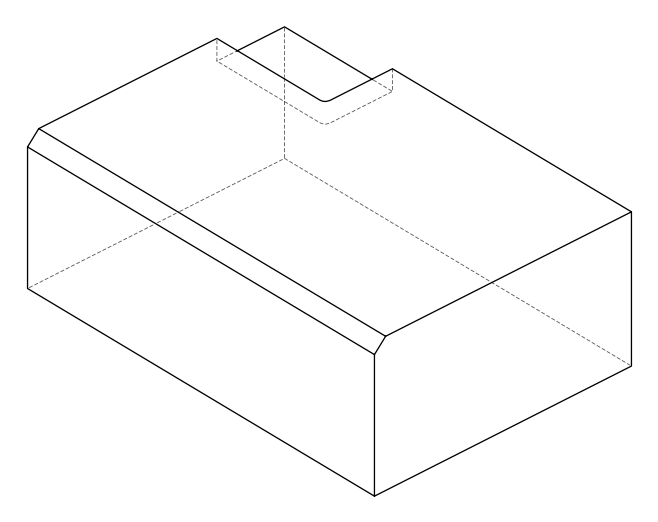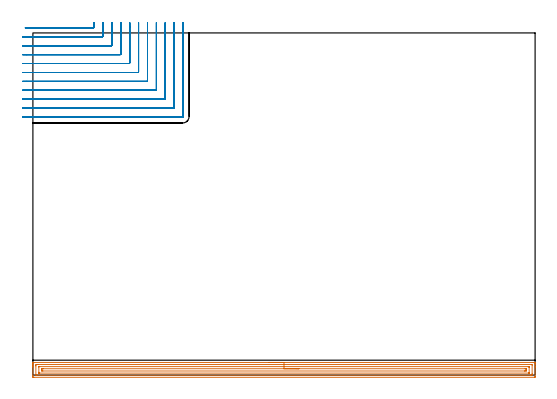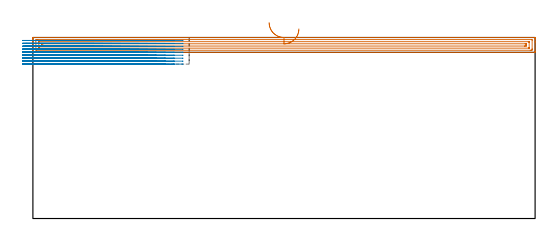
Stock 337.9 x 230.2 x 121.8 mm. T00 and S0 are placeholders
(PLAN: 2 operations, 1 tool changes, 35.5 min)
(1 AREA_MILL | FG_CHAMFER_SURFACE | UGT0205_001 | 11.03 min | 16900 mm3)
(2 MILL_CORNER_NOTCH_RECTANGULAR | CORNER_NOTCH_RECTANGULAR | UGT0201_007 | Follow Part, ap 2, ae 75% | 24.47 min | 113938 mm3)
(TOOL UGT0205_001 | Chamfer Mill 20 x 3 x 45 deg. | D20 FL50 Z2)
(TOOL UGT0201_007 | End Mill 8 mm | D8 FL19 Z4)
(OP 1 AREA_MILL)
G17 G21 G94 G90
T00 M6
G54
G17 G0 G90 X158.95 Y8.5 S1061 M3
G43 Z131.8 H0
G94 G1 X158.988 Z130.928 F250.
X159.102 Z130.063
X159.291 Z129.212
X159.553 Z128.38
X159.887 Z127.574
X160.29 Z126.8
X160.758 Z126.064
X161.29 Z125.372
X161.879 Z124.729
X162.522 Z124.14
X163.214 Z123.608
X163.95 Z123.14
X164.724 Z122.737
X165.53 Z122.403
X166.362 Z122.141
X167.214 Z121.952
X168.078 Z121.838
X168.95 Z121.8
X337.733
X337.89 Y8.497 Z121.788
X337.893 Y8.46 Z121.752
X337.9 Y8.084 Z121.384
Y7.721 Z121.02
Y7.056 Z120.351
Y5.834 Z119.131
Y5.278 Z118.572
Y-0.944 Z112.353
X337.898 Y-1.225 Z112.072
X337.89 Y-1.492 Z111.806
X337.622 Y-1.499 Z111.799
X0.614 Y-1.5 Z111.8
X0.061 Y-1.494 Z111.804
X0.008 Y-1.492 Z111.806
X0.004 Y-0.944 Z112.353
X0. Y-0.334 Z112.964
Y5.278 Z118.572
Y5.834 Z119.131
Y6.167 Z119.463
Y6.723 Z120.019
Y7.056 Z120.351
Y7.721 Z121.02
Y8.085 Z121.384
X0.007 Y8.46 Z121.752
X0.01 Y8.497 Z121.788
X0.167 Y8.5 Z121.8
X168.95
Y7.086 Z120.386
X335.47 Y7.085 Z120.385
X335.5 Y7.084 Z120.384
X335.89 Y7.056 Z120.356
X335.899 Y6.659 Z119.959
X335.9 Y0.833 Z114.133
X335.899 Y0.437 Z113.737
X335.89 Y-0.056 Z113.244
X335.529 Y-0.084 Z113.216
X335.5 Y-0.085 Z113.215
X334.638 Y-0.086 Z113.214
X2.429 Y-0.085 Z113.215
X2.4 Y-0.084 Z113.216
X2.01 Y-0.056 Z113.244
X2.001 Y0.341 Z113.641
X2. Y6.167 Z119.467
X2.001 Y6.563 Z119.863
X2.01 Y7.056 Z120.356
X2.371 Y7.084 Z120.384
X2.4 Y7.085 Z120.385
X3.262 Y7.086 Z120.386
X168.95
Y5.671 Z118.971
X333.319
X333.714 Y5.669 Z118.969
X333.845 Y5.667 Z118.967
X333.885 Y5.665 Z118.965
X333.89 Y5.585 Z118.885
X333.896 Y5.462 Z118.762
X333.899 Y5.278 Z118.578
X333.9 Y5.093 Z118.393
X333.899 Y1.538 Z114.838
X333.893 Y1.353 Z114.653
X333.89 Y1.334 Z114.634
X333.885 Y1.332 Z114.632
X333.863 Y1.33 Z114.63
X333.813 Y1.329 Z114.629
X333.714 Y1.328 Z114.628
X4.581 Y1.329 Z114.629
X4.186 Y1.331 Z114.631
X4.055 Y1.333 Z114.633
X4.015 Y1.335 Z114.635
X4.01 Y1.415 Z114.715
X4.004 Y1.537 Z114.837
X4.001 Y1.722 Z115.022
X4. Y1.907 Z115.207
X4.001 Y5.462 Z118.762
X4.007 Y5.647 Z118.947
X4.01 Y5.666 Z118.966
X4.015 Y5.668 Z118.968
X4.037 Y5.67 Z118.97
X4.087 Y5.671 Z118.971
X4.186
X168.95
Y4.257 Z117.557
X331.168
X331.823 Y4.25 Z117.55
X331.89 Y4.244 Z117.544
X331.895 Y4.147 Z117.447
X331.898 Y3.941 Z117.241
X331.9 Y3.528 Z116.828
X331.898 Y3.07 Z116.37
X331.895 Y2.855 Z116.155
X331.89 Y2.754 Z116.054
X331.79 Y2.749 Z116.049
X331.035 Y2.743 Z116.043
X330.903
X6.732
X6.077 Y2.75 Z116.05
X6.01 Y2.756 Z116.056
X6.005 Y2.853 Z116.153
X6.002 Y3.059 Z116.359
X6. Y3.472 Z116.772
X6.002 Y3.93 Z117.23
X6.005 Y4.145 Z117.445
X6.01 Y4.246 Z117.546
X6.11 Y4.251 Z117.551
X6.865 Y4.257 Z117.557
X6.997
X168.95
X169.822 Z117.595
X170.686 Z117.709
X171.538 Z117.898
X172.37 Z118.16
X173.176 Z118.494
X173.95 Z118.897
X174.686 Z119.366
X175.378 Z119.897
X176.021 Z120.486
X176.61 Z121.129
X177.142 Z121.822
X177.61 Z122.557
X178.013 Z123.331
X178.347 Z124.137
X178.609 Z124.969
X178.798 Z125.821
X178.912 Z126.686
X178.95 Z127.557
G0 Z131.8
M5
M2
(OP 2 MILL_CORNER_NOTCH_RECTANGULAR)
G17 G21 G94 G90
T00 M6
G54
G17 G0 G90 X-5.107 Y233.6 S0 M3
G43 Z131.8 H0
Z119.811
G94 G1 X-2.107 F250.
X40.705 F500.
G3 X41.1 Y233.995 R0.4
G2 X41.1 Y234.2 R60.
G1 Y237.2 F250.
G0 Z131.8
X-7. Y227.6
Z119.811
G1 X-4.
X46.704 F500.
G3 X47.1 Y227.996 R0.4
G1 Y234.2
Y237.2 F250.
G0 Z131.8
X-7. Y221.6
Z119.811
G1 X-4.
X52.704 F500.
G3 X53.1 Y221.996 R0.4
G1 Y234.2
Y237.2 F250.
G0 Z131.8
X-7. Y215.6
Z119.811
G1 X-4.
X58.704 F500.
G3 X59.1 Y215.996 R0.4
G1 Y234.2
Y237.2 F250.
G0 Z131.8
X-7. Y209.6
Z119.811
G1 X-4.
X64.704 F500.
G3 X65.1 Y209.996 R0.4
G1 Y234.2
Y237.2 F250.
G0 Z131.8
X-7. Y203.6
Z119.811
G1 X-4.
X70.704 F500.
G3 X71.1 Y203.996 R0.4
G1 Y234.2
Y237.2 F250.
G0 Z131.8
X-7. Y197.6
Z119.811
G1 X-4.
X76.703 F500.
G3 X77.1 Y197.997 R0.4
G1 Y234.2
Y237.2 F250.
G0 Z131.8
X-7. Y191.6
Z119.811
G1 X-4.
X82.703 F500.
G3 X83.1 Y191.997 R0.4
G1 Y234.2
Y237.2 F250.
G0 Z131.8
X-7. Y185.6
Z119.811
G1 X-4.
X88.703 F500.
G3 X89.1 Y185.997 R0.4
G1 Y234.2
Y237.2 F250.
G0 Z131.8
X-7. Y179.6
Z119.811
G1 X-4.
X94.703 F500.
G3 X95.1 Y179.997 R0.4
G1 Y234.2
Y237.2 F250.
G0 Z131.8
X-7. Y173.6
Z119.811
G1 X-4.
X100.703 F500.
G3 X101.1 Y173.997 R0.4
G1 Y234.2
Y237.2 F250.
G0 Z131.8
X-5.107 Y233.6
Z117.822
G1 X-2.107
X40.705 F500.
G3 X41.1 Y233.995 R0.4
G2 X41.1 Y234.2 R60.
G1 Y237.2 F250.
G0 Z131.8
X-7. Y227.6
Z117.822
G1 X-4.
X46.704 F500.
G3 X47.1 Y227.996 R0.4
G1 Y234.2
Y237.2 F250.
G0 Z131.8
X-7. Y221.6
Z117.822
G1 X-4.
X52.704 F500.
G3 X53.1 Y221.996 R0.4
G1 Y234.2
Y237.2 F250.
G0 Z131.8
X-7. Y215.6
Z117.822
G1 X-4.
X58.704 F500.
G3 X59.1 Y215.996 R0.4
G1 Y234.2
Y237.2 F250.
G0 Z131.8
X-7. Y209.6
Z117.822
G1 X-4.
X64.704 F500.
G3 X65.1 Y209.996 R0.4
G1 Y234.2
Y237.2 F250.
G0 Z131.8
X-7. Y203.6
Z117.822
G1 X-4.
X70.704 F500.
G3 X71.1 Y203.996 R0.4
G1 Y234.2
Y237.2 F250.
G0 Z131.8
X-7. Y197.6
Z117.822
G1 X-4.
X76.703 F500.
G3 X77.1 Y197.997 R0.4
G1 Y234.2
Y237.2 F250.
G0 Z131.8
X-7. Y191.6
Z117.822
G1 X-4.
X82.703 F500.
G3 X83.1 Y191.997 R0.4
G1 Y234.2
Y237.2 F250.
G0 Z131.8
X-7. Y185.6
Z117.822
G1 X-4.
X88.703 F500.
G3 X89.1 Y185.997 R0.4
G1 Y234.2
Y237.2 F250.
G0 Z131.8
X-7. Y179.6
Z117.822
G1 X-4.
X94.703 F500.
G3 X95.1 Y179.997 R0.4
G1 Y234.2
Y237.2 F250.
G0 Z131.8
X-7. Y173.6
Z117.822
G1 X-4.
X100.703 F500.
G3 X101.1 Y173.997 R0.4
G1 Y234.2
Y237.2 F250.
G0 Z131.8
X-5.107 Y233.6
Z115.833
G1 X-2.107
X40.705 F500.
G3 X41.1 Y233.995 R0.4
G2 X41.1 Y234.2 R60.
G1 Y237.2 F250.
G0 Z131.8
X-7. Y227.6
Z115.833
G1 X-4.
X46.704 F500.
G3 X47.1 Y227.996 R0.4
G1 Y234.2
Y237.2 F250.
G0 Z131.8
X-7. Y221.6
Z115.833
G1 X-4.
X52.704 F500.
G3 X53.1 Y221.996 R0.4
G1 Y234.2
Y237.2 F250.
G0 Z131.8
X-7. Y215.6
Z115.833
G1 X-4.
X58.704 F500.
G3 X59.1 Y215.996 R0.4
G1 Y234.2
Y237.2 F250.
G0 Z131.8
X-7. Y209.6
Z115.833
G1 X-4.
X64.704 F500.
G3 X65.1 Y209.996 R0.4
G1 Y234.2
Y237.2 F250.
G0 Z131.8
X-7. Y203.6
Z115.833
G1 X-4.
X70.704 F500.
G3 X71.1 Y203.996 R0.4
G1 Y234.2
Y237.2 F250.
G0 Z131.8
X-7. Y197.6
Z115.833
G1 X-4.
X76.703 F500.
G3 X77.1 Y197.997 R0.4
G1 Y234.2
Y237.2 F250.
G0 Z131.8
X-7. Y191.6
Z115.833
G1 X-4.
X82.703 F500.
G3 X83.1 Y191.997 R0.4
G1 Y234.2
Y237.2 F250.
G0 Z131.8
X-7. Y185.6
Z115.833
G1 X-4.
X88.703 F500.
G3 X89.1 Y185.997 R0.4
G1 Y234.2
Y237.2 F250.
G0 Z131.8
X-7. Y179.6
Z115.833
G1 X-4.
X94.703 F500.
G3 X95.1 Y179.997 R0.4
G1 Y234.2
Y237.2 F250.
G0 Z131.8
X-7. Y173.6
Z115.833
G1 X-4.
X100.703 F500.
G3 X101.1 Y173.997 R0.4
G1 Y234.2
Y237.2 F250.
G0 Z131.8
X-5.107 Y233.6
Z113.844
G1 X-2.107
X40.705 F500.
G3 X41.1 Y233.995 R0.4
G2 X41.1 Y234.2 R60.
G1 Y237.2 F250.
G0 Z131.8
X-7. Y227.6
Z113.844
G1 X-4.
X46.704 F500.
G3 X47.1 Y227.996 R0.4
G1 Y234.2
Y237.2 F250.
G0 Z131.8
X-7. Y221.6
Z113.844
G1 X-4.
X52.704 F500.
G3 X53.1 Y221.996 R0.4
G1 Y234.2
Y237.2 F250.
G0 Z131.8
X-7. Y215.6
Z113.844
G1 X-4.
X58.704 F500.
G3 X59.1 Y215.996 R0.4
G1 Y234.2
Y237.2 F250.
G0 Z131.8
X-7. Y209.6
Z113.844
G1 X-4.
X64.704 F500.
G3 X65.1 Y209.996 R0.4
G1 Y234.2
Y237.2 F250.
G0 Z131.8
X-7. Y203.6
Z113.844
G1 X-4.
X70.704 F500.
G3 X71.1 Y203.996 R0.4
G1 Y234.2
Y237.2 F250.
G0 Z131.8
X-7. Y197.6
Z113.844
G1 X-4.
X76.703 F500.
G3 X77.1 Y197.997 R0.4
G1 Y234.2
Y237.2 F250.
G0 Z131.8
X-7. Y191.6
Z113.844
G1 X-4.
X82.703 F500.
G3 X83.1 Y191.997 R0.4
G1 Y234.2
Y237.2 F250.
G0 Z131.8
X-7. Y185.6
Z113.844
G1 X-4.
X88.703 F500.
G3 X89.1 Y185.997 R0.4
G1 Y234.2
Y237.2 F250.
G0 Z131.8
X-7. Y179.6
Z113.844
G1 X-4.
X94.703 F500.
G3 X95.1 Y179.997 R0.4
G1 Y234.2
Y237.2 F250.
G0 Z131.8
X-7. Y173.6
Z113.844
G1 X-4.
X100.703 F500.
G3 X101.1 Y173.997 R0.4
G1 Y234.2
Y237.2 F250.
G0 Z131.8
X-5.107 Y233.6
Z111.856
G1 X-2.107
X40.705 F500.
G3 X41.1 Y233.995 R0.4
G2 X41.1 Y234.2 R60.
G1 Y237.2 F250.
G0 Z131.8
X-7. Y227.6
Z111.856
G1 X-4.
X46.704 F500.
G3 X47.1 Y227.996 R0.4
G1 Y234.2
Y237.2 F250.
G0 Z131.8
X-7. Y221.6
Z111.856
G1 X-4.
X52.704 F500.
G3 X53.1 Y221.996 R0.4
G1 Y234.2
Y237.2 F250.
G0 Z131.8
X-7. Y215.6
Z111.856
G1 X-4.
X58.704 F500.
G3 X59.1 Y215.996 R0.4
G1 Y234.2
Y237.2 F250.
G0 Z131.8
X-7. Y209.6
Z111.856
G1 X-4.
X64.704 F500.
G3 X65.1 Y209.996 R0.4
G1 Y234.2
Y237.2 F250.
G0 Z131.8
X-7. Y203.6
Z111.856
G1 X-4.
X70.704 F500.
G3 X71.1 Y203.996 R0.4
G1 Y234.2
Y237.2 F250.
G0 Z131.8
X-7. Y197.6
Z111.856
G1 X-4.
X76.703 F500.
G3 X77.1 Y197.997 R0.4
G1 Y234.2
Y237.2 F250.
G0 Z131.8
X-7. Y191.6
Z111.856
G1 X-4.
X82.703 F500.
G3 X83.1 Y191.997 R0.4
G1 Y234.2
Y237.2 F250.
G0 Z131.8
X-7. Y185.6
Z111.856
G1 X-4.
X88.703 F500.
G3 X89.1 Y185.997 R0.4
G1 Y234.2
Y237.2 F250.
G0 Z131.8
X-7. Y179.6
Z111.856
G1 X-4.
X94.703 F500.
G3 X95.1 Y179.997 R0.4
G1 Y234.2
Y237.2 F250.
G0 Z131.8
X-7. Y173.6
Z111.856
G1 X-4.
X100.703 F500.
G3 X101.1 Y173.997 R0.4
G1 Y234.2
Y237.2 F250.
G0 Z131.8
X-5.107 Y233.6
Z109.867
G1 X-2.107
X40.705 F500.
G3 X41.1 Y233.995 R0.4
G2 X41.1 Y234.2 R60.
G1 Y237.2 F250.
G0 Z131.8
X-7. Y227.6
Z109.867
G1 X-4.
X46.704 F500.
G3 X47.1 Y227.996 R0.4
G1 Y234.2
Y237.2 F250.
G0 Z131.8
X-7. Y221.6
Z109.867
G1 X-4.
X52.704 F500.
G3 X53.1 Y221.996 R0.4
G1 Y234.2
Y237.2 F250.
G0 Z131.8
X-7. Y215.6
Z109.867
G1 X-4.
X58.704 F500.
G3 X59.1 Y215.996 R0.4
G1 Y234.2
Y237.2 F250.
G0 Z131.8
X-7. Y209.6
Z109.867
G1 X-4.
X64.704 F500.
G3 X65.1 Y209.996 R0.4
G1 Y234.2
Y237.2 F250.
G0 Z131.8
X-7. Y203.6
Z109.867
G1 X-4.
X70.704 F500.
G3 X71.1 Y203.996 R0.4
G1 Y234.2
Y237.2 F250.
G0 Z131.8
X-7. Y197.6
Z109.867
G1 X-4.
X76.703 F500.
G3 X77.1 Y197.997 R0.4
G1 Y234.2
Y237.2 F250.
G0 Z131.8
X-7. Y191.6
Z109.867
G1 X-4.
X82.703 F500.
G3 X83.1 Y191.997 R0.4
G1 Y234.2
Y237.2 F250.
G0 Z131.8
X-7. Y185.6
Z109.867
G1 X-4.
X88.703 F500.
G3 X89.1 Y185.997 R0.4
G1 Y234.2
Y237.2 F250.
G0 Z131.8
X-7. Y179.6
Z109.867
G1 X-4.
X94.703 F500.
G3 X95.1 Y179.997 R0.4
G1 Y234.2
Y237.2 F250.
G0 Z131.8
X-7. Y173.6
Z109.867
G1 X-4.
X100.703 F500.
G3 X101.1 Y173.997 R0.4
G1 Y234.2
Y237.2 F250.
G0 Z131.8
X-5.107 Y233.6
Z107.878
G1 X-2.107
X40.705 F500.
G3 X41.1 Y233.995 R0.4
G2 X41.1 Y234.2 R60.
G1 Y237.2 F250.
G0 Z131.8
X-7. Y227.6
Z107.878
G1 X-4.
X46.704 F500.
G3 X47.1 Y227.996 R0.4
G1 Y234.2
Y237.2 F250.
G0 Z131.8
X-7. Y221.6
Z107.878
G1 X-4.
X52.704 F500.
G3 X53.1 Y221.996 R0.4
G1 Y234.2
Y237.2 F250.
G0 Z131.8
X-7. Y215.6
Z107.878
G1 X-4.
X58.704 F500.
G3 X59.1 Y215.996 R0.4
G1 Y234.2
Y237.2 F250.
G0 Z131.8
X-7. Y209.6
Z107.878
G1 X-4.
X64.704 F500.
G3 X65.1 Y209.996 R0.4
G1 Y234.2
Y237.2 F250.
G0 Z131.8
X-7. Y203.6
Z107.878
G1 X-4.
X70.704 F500.
G3 X71.1 Y203.996 R0.4
G1 Y234.2
Y237.2 F250.
G0 Z131.8
X-7. Y197.6
Z107.878
G1 X-4.
X76.703 F500.
G3 X77.1 Y197.997 R0.4
G1 Y234.2
Y237.2 F250.
G0 Z131.8
X-7. Y191.6
Z107.878
G1 X-4.
X82.703 F500.
G3 X83.1 Y191.997 R0.4
G1 Y234.2
Y237.2 F250.
G0 Z131.8
X-7. Y185.6
Z107.878
G1 X-4.
X88.703 F500.
G3 X89.1 Y185.997 R0.4
G1 Y234.2
Y237.2 F250.
G0 Z131.8
X-7. Y179.6
Z107.878
G1 X-4.
X94.703 F500.
G3 X95.1 Y179.997 R0.4
G1 Y234.2
Y237.2 F250.
G0 Z131.8
X-7. Y173.6
Z107.878
G1 X-4.
X100.703 F500.
G3 X101.1 Y173.997 R0.4
G1 Y234.2
Y237.2 F250.
G0 Z131.8
X-5.107 Y233.6
Z105.889
G1 X-2.107
X40.705 F500.
G3 X41.1 Y233.995 R0.4
G2 X41.1 Y234.2 R60.
G1 Y237.2 F250.
G0 Z131.8
X-7. Y227.6
Z105.889
G1 X-4.
X46.704 F500.
G3 X47.1 Y227.996 R0.4
G1 Y234.2
Y237.2 F250.
G0 Z131.8
X-7. Y221.6
Z105.889
G1 X-4.
X52.704 F500.
G3 X53.1 Y221.996 R0.4
G1 Y234.2
Y237.2 F250.
G0 Z131.8
X-7. Y215.6
Z105.889
G1 X-4.
X58.704 F500.
G3 X59.1 Y215.996 R0.4
G1 Y234.2
Y237.2 F250.
G0 Z131.8
X-7. Y209.6
Z105.889
G1 X-4.
X64.704 F500.
G3 X65.1 Y209.996 R0.4
G1 Y234.2
Y237.2 F250.
G0 Z131.8
X-7. Y203.6
Z105.889
G1 X-4.
X70.704 F500.
G3 X71.1 Y203.996 R0.4
G1 Y234.2
Y237.2 F250.
G0 Z131.8
X-7. Y197.6
Z105.889
G1 X-4.
X76.703 F500.
G3 X77.1 Y197.997 R0.4
G1 Y234.2
Y237.2 F250.
G0 Z131.8
X-7. Y191.6
Z105.889
G1 X-4.
X82.703 F500.
G3 X83.1 Y191.997 R0.4
G1 Y234.2
Y237.2 F250.
G0 Z131.8
X-7. Y185.6
Z105.889
G1 X-4.
X88.703 F500.
G3 X89.1 Y185.997 R0.4
G1 Y234.2
Y237.2 F250.
G0 Z131.8
X-7. Y179.6
Z105.889
G1 X-4.
X94.703 F500.
G3 X95.1 Y179.997 R0.4
G1 Y234.2
Y237.2 F250.
G0 Z131.8
X-7. Y173.6
Z105.889
G1 X-4.
X100.703 F500.
G3 X101.1 Y173.997 R0.4
G1 Y234.2
Y237.2 F250.
G0 Z131.8
X-5.107 Y233.6
Z103.9
G1 X-2.107
X40.705 F500.
G3 X41.1 Y233.995 R0.4
G2 X41.1 Y234.2 R60.
G1 Y237.2 F250.
G0 Z131.8
X-7. Y227.6
Z103.9
G1 X-4.
X46.704 F500.
G3 X47.1 Y227.996 R0.4
G1 Y234.2
Y237.2 F250.
G0 Z131.8
X-7. Y221.6
Z103.9
G1 X-4.
X52.704 F500.
G3 X53.1 Y221.996 R0.4
G1 Y234.2
Y237.2 F250.
G0 Z131.8
X-7. Y215.6
Z103.9
G1 X-4.
X58.704 F500.
G3 X59.1 Y215.996 R0.4
G1 Y234.2
Y237.2 F250.
G0 Z131.8
X-7. Y209.6
Z103.9
G1 X-4.
X64.704 F500.
G3 X65.1 Y209.996 R0.4
G1 Y234.2
Y237.2 F250.
G0 Z131.8
X-7. Y203.6
Z103.9
G1 X-4.
X70.704 F500.
G3 X71.1 Y203.996 R0.4
G1 Y234.2
Y237.2 F250.
G0 Z131.8
X-7. Y197.6
Z103.9
G1 X-4.
X76.703 F500.
G3 X77.1 Y197.997 R0.4
G1 Y234.2
Y237.2 F250.
G0 Z131.8
X-7. Y191.6
Z103.9
G1 X-4.
X82.703 F500.
G3 X83.1 Y191.997 R0.4
G1 Y234.2
Y237.2 F250.
G0 Z131.8
X-7. Y185.6
Z103.9
G1 X-4.
X88.703 F500.
G3 X89.1 Y185.997 R0.4
G1 Y234.2
Y237.2 F250.
G0 Z131.8
X-7. Y179.6
Z103.9
G1 X-4.
X94.703 F500.
G3 X95.1 Y179.997 R0.4
G1 Y234.2
Y237.2 F250.
G0 Z131.8
X-7. Y173.6
Z103.9
G1 X-4.
X100.703 F500.
G3 X101.1 Y173.997 R0.4
G1 Y234.2
Y237.2 F250.
G0 Z131.8
M5
M2
